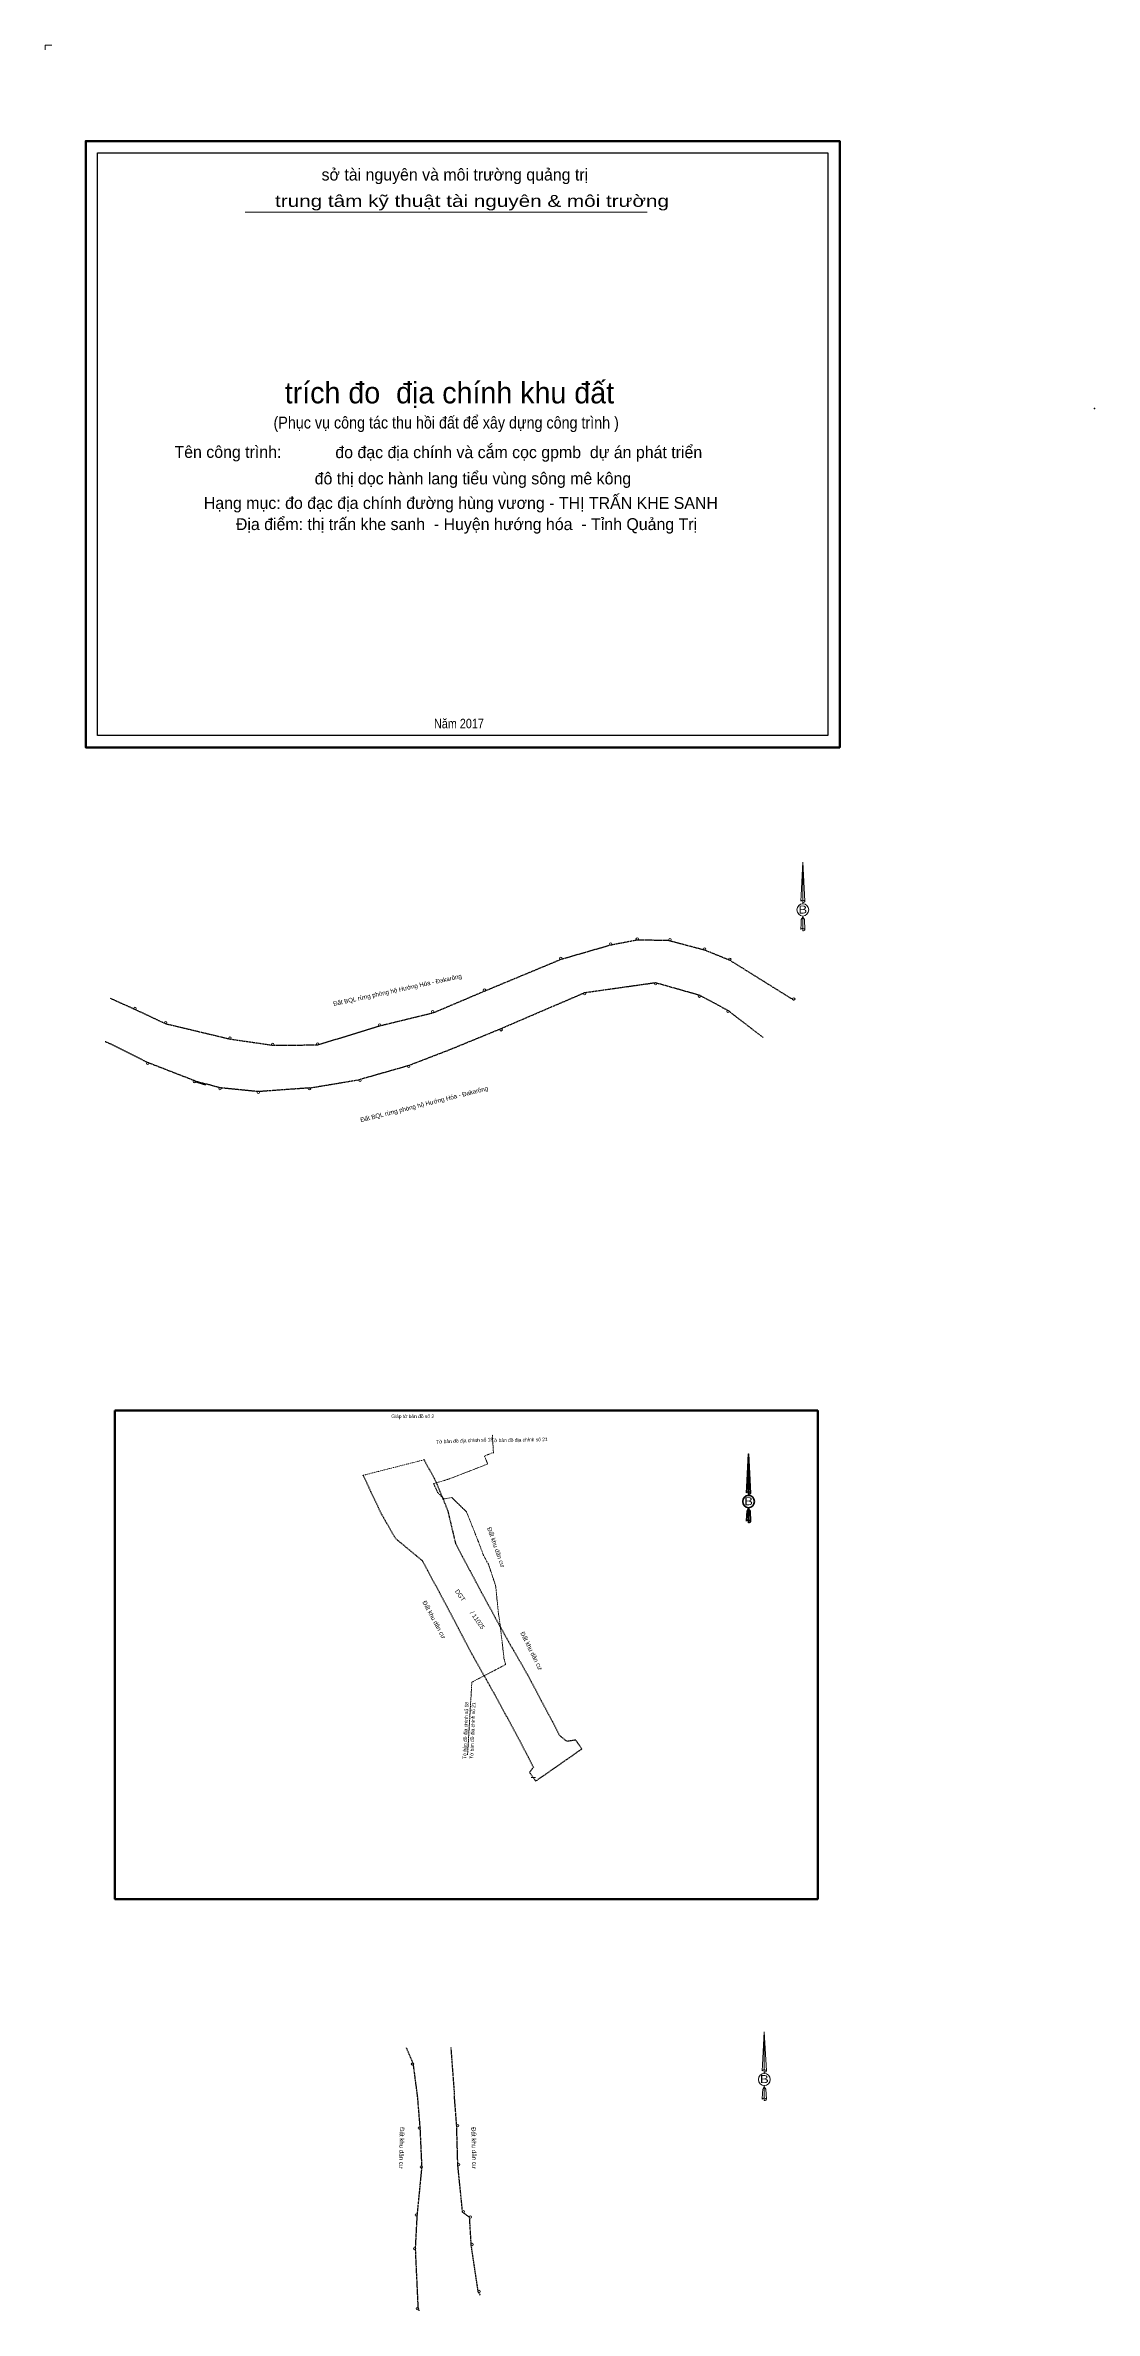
# Model space of a CAD drawing. Header units: metres. Extents: x 359656 to 360539, y 1833938 to 1841880.
# Drawn here: x 359656 to 360539, y 1839974 to 1841880 of the extents above; entities that cross this region are included whole.
import ezdxf
from ezdxf.enums import TextEntityAlignment as Align

# ---------------------------------------------------------------- set-up
doc = ezdxf.new("R2010")
doc.units = ezdxf.units.M
doc.header["$LTSCALE"] = 0.21
doc.header["$PDMODE"] = 32
doc.header["$PDSIZE"] = 0.105
for name, pattern in [('DASH_DOUBLE_DOT', [9.2, 5, -1.2, 0.3, -1.2, 0.3, -1.2]), ('DOTTED', [1.5, 0.3, -1.2]), ('MEDIUM_DASHED', [4.5, 3, -1.5]), ('SHORT_DASHED', [2.7, 1.5, -1.2])]:
    doc.linetypes.add(name, pattern=pattern)
for name, color, linetype, lineweight in [('1', 7, 'Continuous', 13), ('10', 7, 'Continuous', 60), ('22', 7, 'Continuous', 13), ('51', 7, 'Continuous', 13)]:
    doc.layers.add(name, color=color, linetype=linetype, lineweight=lineweight)
doc.layers.add('48', color=7, linetype='Continuous')
doc.layers.add('63', color=7, linetype='Continuous')

msp = doc.modelspace()

# ---------------------------------------------------------------- linework, layer by layer
at = {"layer": '1', "linetype": 'DASH_DOUBLE_DOT'}
msp.add_line((360033.06, 1840695.37), (360032.1, 1840710.87), dxfattribs=at)
at = {"layer": '1', "lineweight": 35}
for p, q in [((360247.58, 1840694.67), (360249.34, 1840661.82)), ((360247.58, 1840694.67), (360249.34, 1840661.82)), ((360247.58, 1840694.67), (360249.34, 1840661.82)), ((360246.11, 1840666.93), (360245.84, 1840661.88)), ((360247.58, 1840662.92), (360247.58, 1840661.65)), ((360247.58, 1840661.65), (360247.58, 1840660.71)), ((360247.58, 1840660.71), (360247.58, 1840659.77)), ((360247.58, 1840660.71), (360247.58, 1840659.77)), ((360247.58, 1840660.71), (360247.58, 1840659.77)), ((360249.34, 1840661.82), (360249.34, 1840661.88)), ((360247.58, 1840648.39), (360247.58, 1840649.47)), ((360247.58, 1840648.39), (360247.58, 1840649.47)), ((360247.58, 1840648.39), (360247.58, 1840649.47)), ((360247.58, 1840648.39), (360248.87, 1840646.56)), ((360247.58, 1840648.39), (360248.87, 1840646.56)), ((360247.58, 1840648.39), (360248.87, 1840646.56)), ((360248.87, 1840646.56), (360249.34, 1840637.97)), ((360248.87, 1840646.56), (360249.34, 1840637.97)), ((360248.87, 1840646.56), (360249.34, 1840637.97)), ((360247.58, 1840639.08), (360247.58, 1840637.83)), ((360247.58, 1840637.83), (360247.58, 1840636.87)), ((360249.34, 1840637.97), (360249.34, 1840638.09))]:
    msp.add_line(p, q, dxfattribs=at)
at = {"layer": '1', "linetype": 'SHORT_DASHED'}
msp.add_line((360068.51, 1840422.4), (360064.81, 1840422.51), dxfattribs=at)
at = {"layer": '1', "lineweight": 53}
msp.add_lwpolyline([(359714.74, 1840731.22), (360305.74, 1840731.22), (360305.74, 1840320.22), (359714.74, 1840320.22)], close=True, dxfattribs=at)
at = {"layer": '1', "linetype": 'DASH_DOUBLE_DOT'}
msp.add_lwpolyline([(360032.15, 1840695.66), (360025.54, 1840692.91), (360028.21, 1840686.24), (359996.13, 1840673.79), (359991.83, 1840672.43), (359982.72, 1840669.83), (359986.04, 1840662.39), (359991.32, 1840656.84), (359998.09, 1840657.99), (360010.4, 1840645.95), (360020.35, 1840620.93), (360024.5, 1840609.85), (360029.18, 1840601.11), (360034.66, 1840584.39), (360035.06, 1840582.59), (360037.25, 1840560.22), (360038.52, 1840552.18), (360041.92, 1840522.91), (360043.23, 1840517.43), (360014.89, 1840502.72), (360011.27, 1840441.39)], dxfattribs=at)
at = {"layer": '1', "lineweight": 35}
for points in [[(360247.58, 1840662.92), (360247.58, 1840694.67), (360246.11, 1840666.93)], [(360247.58, 1840639.08), (360247.58, 1840648.39), (360246.29, 1840646.56), (360246.11, 1840643.11), (360245.84, 1840638.09)]]:
    msp.add_lwpolyline(points, dxfattribs=at)
at = {"layer": '1'}
for centre in [(359964.994, 1840181.5884), (359970.784, 1840127.6384), (360002.844, 1840129.5684), (359972.294, 1840094.9084), (360003.794, 1840096.7484), (359968.314, 1840054.3584), (360007.774, 1840057.1884), (360013.704, 1840052.7684), (360015.064, 1840029.6384), (359966.844, 1840026.2384), (359969.164, 1839975.6184), (360020.914, 1839990.0984)]:
    msp.add_circle(centre, 1, dxfattribs=at)
at = {"layer": '1', "lineweight": 35}
msp.add_ellipse((360247.5786, 1840654.6185), major_axis=(0, 5.1478), ratio=0.956213, dxfattribs=at)
for centre, start_param, end_param in [((360247.5771, 1840661.8157), 1.570796327, 3.074452019), ((360247.5771, 1840661.8157), 0.067140635, 1.570796327), ((360247.5771, 1840661.8157), 4.71238898, 6.283185307), ((360247.5771, 1840637.9848), 2.491069414, 3.074278407), ((360247.5771, 1840637.9848), 1.570796327, 2.491069414), ((360247.5771, 1840637.9848), 0.067140635, 1.570796327), ((360247.5771, 1840637.9848), 4.71238898, 6.283185307)]:
    msp.add_ellipse(centre, major_axis=(1.7453, 0), ratio=0.632193, start_param=start_param, end_param=end_param, dxfattribs=at)
at = {"layer": '10'}
for p, q in [((359710.02, 1841799.2), (360314.35, 1841799.2)), ((360314.35, 1841289.1), (359703.4, 1841289.1))]:
    msp.add_line(p, q, dxfattribs=at)
at = {"layer": '10', "lineweight": 25}
for p, q in [((359710.02, 1841789.2), (360314.35, 1841789.2)), ((360314.35, 1841299.1), (359700.02, 1841299.1))]:
    msp.add_line(p, q, dxfattribs=at)
at = {"layer": '10', "lineweight": 13}
msp.add_line((359824.25, 1841739.24), (360162.41, 1841739.24), dxfattribs=at)
msp.add_lwpolyline([(359656.19, 1841875.85), (359656.19, 1841879.71), (359661.61, 1841879.71)], dxfattribs=at)
at = {"layer": '10'}
for points in [[(359735.94, 1841289.1), (359690.2, 1841289.1), (359690.2, 1841799.2), (359710.02, 1841799.2)], [(360314.35, 1841799.2), (360324.35, 1841799.2), (360324.35, 1841289.1), (360314.35, 1841289.1)]]:
    msp.add_lwpolyline(points, dxfattribs=at)
at = {"layer": '10', "lineweight": 25}
for points in [[(359735.94, 1841299.1), (359700.2, 1841299.1), (359700.2, 1841789.2), (359710.02, 1841789.2)], [(360314.35, 1841789.2), (360314.35, 1841789.2), (360314.35, 1841299.1), (360314.35, 1841299.1)]]:
    msp.add_lwpolyline(points, dxfattribs=at)
at = {"layer": '22', "lineweight": 25}
msp.add_line((359781.64, 1841007.92), (359790.95, 1841005.33), dxfattribs=at)
at = {"layer": '22', "linetype": 'MEDIUM_DASHED', "lineweight": 25}
msp.add_line((359781.89, 1841008.57), (359791.36, 1841005.94), dxfattribs=at)
at = {"layer": '22', "linetype": 'DOTTED'}
msp.add_line((359922.86, 1840676.56), (359975.34, 1840689.94), dxfattribs=at)
at = {"layer": '22'}
for centre in [(360131.7301, 1841123.69), (360153.9301, 1841127.95), (360181.4601, 1841127.43), (360210.7701, 1841119.42), (360089.7201, 1841111.55), (360231.8401, 1841110.88), (360025.5101, 1841084.85), (360109.6701, 1841081.83), (360169.4401, 1841090.26), (360206.2901, 1841079.81), (359731.5301, 1841069.53), (359981.8401, 1841066.83), (360230.2001, 1841066.94), (360285.66, 1841077.31), (359757.3701, 1841057.4), (359811.4201, 1841044.49), (359885.2701, 1841039.55), (359937.4101, 1841055.62), (360039.5301, 1841051.49), (359742.2001, 1841023.21), (359847.5001, 1841039.25), (359961.8601, 1841020.65), (359781.6401, 1841007.92), (359803.0401, 1841001.96), (359878.3501, 1841001.87), (359920.9001, 1841008.96), (359835.3901, 1840998.79)]:
    msp.add_circle(centre, 1, dxfattribs=at)
at = {"layer": '48'}
msp.add_point((360538.62, 1841574.14), dxfattribs=at)
at = {"layer": '51'}
for p, q in [((360293.22, 1841192.43), (360294.98, 1841159.58)), ((360293.22, 1841192.43), (360294.98, 1841159.58)), ((360293.22, 1841192.43), (360294.98, 1841159.58)), ((360291.75, 1841164.69), (360291.48, 1841159.64)), ((360293.22, 1841160.68), (360293.22, 1841159.41)), ((360293.22, 1841159.41), (360293.22, 1841158.47)), ((360293.22, 1841158.47), (360293.22, 1841157.53)), ((360293.22, 1841158.47), (360293.22, 1841157.53)), ((360293.22, 1841158.47), (360293.22, 1841157.53)), ((360294.98, 1841159.58), (360294.98, 1841159.64)), ((360293.22, 1841146.15), (360293.22, 1841147.23)), ((360293.22, 1841146.15), (360293.22, 1841147.23)), ((360293.22, 1841146.15), (360293.22, 1841147.23)), ((360293.22, 1841146.15), (360294.51, 1841144.32)), ((360293.22, 1841146.15), (360294.51, 1841144.32)), ((360293.22, 1841146.15), (360294.51, 1841144.32)), ((360293.22, 1841136.84), (360293.22, 1841135.59)), ((360294.51, 1841144.32), (360294.98, 1841135.73)), ((360294.51, 1841144.32), (360294.98, 1841135.73)), ((360294.51, 1841144.32), (360294.98, 1841135.73)), ((360294.98, 1841135.73), (360294.98, 1841135.85)), ((360293.22, 1841135.59), (360293.22, 1841134.63)), ((360260.85, 1840208.48), (360262.61, 1840175.63)), ((360260.85, 1840208.48), (360262.61, 1840175.63)), ((360260.85, 1840208.48), (360262.61, 1840175.63)), ((360259.38, 1840180.74), (360259.11, 1840175.69)), ((360260.85, 1840176.73), (360260.85, 1840175.46)), ((360260.85, 1840175.46), (360260.85, 1840174.52)), ((360260.85, 1840174.52), (360260.85, 1840173.58)), ((360260.85, 1840174.52), (360260.85, 1840173.58)), ((360260.85, 1840174.52), (360260.85, 1840173.58)), ((360262.61, 1840175.63), (360262.61, 1840175.69)), ((360260.85, 1840162.2), (360260.85, 1840163.28)), ((360260.85, 1840162.2), (360260.85, 1840163.28)), ((360260.85, 1840162.2), (360260.85, 1840163.28)), ((360260.85, 1840162.2), (360262.14, 1840160.37)), ((360260.85, 1840162.2), (360262.14, 1840160.37)), ((360260.85, 1840162.2), (360262.14, 1840160.37)), ((360260.85, 1840152.89), (360260.85, 1840151.64)), ((360260.85, 1840151.64), (360260.85, 1840150.68)), ((360262.14, 1840160.37), (360262.61, 1840151.78)), ((360262.14, 1840160.37), (360262.61, 1840151.78)), ((360262.14, 1840160.37), (360262.61, 1840151.78)), ((360262.61, 1840151.78), (360262.61, 1840151.9))]:
    msp.add_line(p, q, dxfattribs=at)
at = {"layer": '51', "linetype": 'MEDIUM_DASHED', "lineweight": 25}
for p, q in [((360131.86, 1841123), (360154.06, 1841127.26)), ((360210.51, 1841118.77), (360231.58, 1841110.23)), ((360231.47, 1841110.29), (360285.29, 1841076.72)), ((359982.79, 1841065.98), (360025.57, 1841084.11)), ((360206.48, 1841080.48), (360169.63, 1841090.93)), ((360230.53, 1841067.56), (360206.62, 1841080.43)), ((359710.86, 1841078.05), (359731.24, 1841068.89)), ((360259.98, 1841044.88), (360230.63, 1841067.49)), ((359811.32, 1841043.8), (359847.4, 1841038.56)), ((359781.89, 1841008.57), (359742.45, 1841023.86)), ((359803.23, 1841002.63), (359791.36, 1841005.94)), ((359835.32, 1840999.49), (359803.11, 1841002.66)), ((359878.3, 1841002.57), (359835.34, 1840999.49)), ((359878.23, 1841002.56), (359920.78, 1841009.65)), ((359938.93, 1840644.09), (359923.55, 1840676.74)), ((359950.63, 1840623.75), (359938.91, 1840644.14)), ((359973.33, 1840604.79), (359950.68, 1840623.58)), ((360062.26, 1840507.93), (360082.72, 1840469.28)), ((360082.72, 1840469.29), (360088.49, 1840457.93)), ((360102.23, 1840453.97), (360107.43, 1840446.5)), ((360107.43, 1840446.5), (360068.6, 1840419.43)), ((359997.18, 1840195.31), (360000.18, 1840155.34)), ((360000.93, 1840145.42), (360000.18, 1840155.36)), ((360020.3, 1839989.76), (360021.85, 1839986.95))]:
    msp.add_line(p, q, dxfattribs=at)
at = {"layer": '51'}
for points in [[(360293.22, 1841160.68), (360293.22, 1841192.43), (360291.75, 1841164.69)], [(360293.22, 1841136.84), (360293.22, 1841146.15), (360291.93, 1841144.32), (360291.75, 1841140.87), (360291.48, 1841135.85)], [(360260.85, 1840176.73), (360260.85, 1840208.48), (360259.38, 1840180.74)], [(360260.85, 1840152.89), (360260.85, 1840162.2), (360259.56, 1840160.37), (360259.38, 1840156.92), (360259.11, 1840151.9)]]:
    msp.add_lwpolyline(points, dxfattribs=at)
at = {"layer": '51', "linetype": 'MEDIUM_DASHED', "lineweight": 25}
for points in [[(360025.57, 1841084.1), (360089.95, 1841110.89), (360131.92, 1841123.02)], [(360153.92, 1841127.25), (360179.88, 1841126.87), (360210.59, 1841118.74)], [(360169.34, 1841090.95), (360109.48, 1841082.51), (360038.66, 1841052.05)], [(359731.23, 1841068.9), (359757.14, 1841056.74), (359811.26, 1841043.81)], [(359848.02, 1841038.46), (359885.38, 1841038.85), (359937.6, 1841054.94), (359982.69, 1841065.94)], [(359742.51, 1841023.84), (359712.22, 1841039.04), (359706.35, 1841041.54)], [(360038.67, 1841052.06), (359996.1, 1841034.57), (359961.64, 1841021.31), (359920.71, 1841009.63)], [(359974.65, 1840689.74), (359984.17, 1840672.48), (359994.52, 1840647.27)], [(359994.49, 1840647.38), (360001.13, 1840619.33), (360021.04, 1840581.72), (360042.54, 1840542.38), (360062.26, 1840507.93)], [(360034.05, 1840492.51), (360014.51, 1840527.2), (359993.8, 1840566.67), (359973.47, 1840604.63)], [(360066.72, 1840431.11), (360060.59, 1840443.02), (360054.94, 1840454.02), (360034.06, 1840492.5)], [(360102.23, 1840453.97), (360094.85, 1840452.85), (360088.49, 1840458.01)], [(360066.72, 1840431.11), (360063.29, 1840426.78), (360068.6, 1840419.43)], [(359966.3, 1840176.96), (359965.67, 1840181.78), (359959.88, 1840195.13)], [(359971.07, 1840132.71), (359969.39, 1840153.39), (359966.3, 1840176.96)], [(360020.22, 1839990), (360014.36, 1840029.57), (360013.02, 1840052.4), (360007.1, 1840056.81), (360003.08, 1840096.77), (360002.14, 1840129.53), (360000.94, 1840145.42)], [(359970.72, 1839973.95), (359969.85, 1839975.79), (359967.54, 1840026.24), (359969.01, 1840054.31), (359972.99, 1840094.89), (359971.48, 1840127.68), (359971.07, 1840132.71)]]:
    msp.add_lwpolyline(points, dxfattribs=at)
at = {"layer": '51'}
for centre in [(360293.2228, 1841152.3725), (360260.8518, 1840168.4243)]:
    msp.add_ellipse(centre, major_axis=(0, 5.1478), ratio=0.956213, dxfattribs=at)
for centre, start_param, end_param in [((360293.2213, 1841159.5697), 1.570796327, 3.074452019), ((360293.2213, 1841159.5697), 0.067140635, 1.570796327), ((360293.2213, 1841159.5697), 4.71238898, 6.283185307), ((360293.2213, 1841135.7388), 2.491069414, 3.074278407), ((360293.2213, 1841135.7388), 1.570796327, 2.491069414), ((360293.2213, 1841135.7388), 0.067140635, 1.570796327), ((360293.2213, 1841135.7388), 4.71238898, 6.283185307), ((360260.8503, 1840175.6215), 1.570796327, 3.074452019), ((360260.8503, 1840175.6215), 0.067140635, 1.570796327), ((360260.8503, 1840175.6215), 4.71238898, 6.283185307), ((360260.8503, 1840151.7906), 2.491069414, 3.074278407), ((360260.8503, 1840151.7906), 1.570796327, 2.491069414), ((360260.8503, 1840151.7906), 0.067140635, 1.570796327), ((360260.8503, 1840151.7906), 4.71238898, 6.283185307)]:
    msp.add_ellipse(centre, major_axis=(1.7453, 0), ratio=0.632193, start_param=start_param, end_param=end_param, dxfattribs=at)

# ---------------------------------------------------------------- texts
at = {"layer": '1'}
for s, height, width, p in [('Giáp tờ bản đồ số 2', 3, 0.85, (359965.12, 1840724.85)), ('B', 6.731, 1.2, (360247.635, 1840651.59))]:
    msp.add_text(s, height=height, dxfattribs=dict(at, width=width)).set_placement(p, align=Align.CENTER)
for s, rotation, width, p in [('Tờ bản đồ địa chính số 18', 2.372, 0.9, (360008.8729, 1840704.4106)), ('Tờ bản đồ địa chính số 21', 1.177, 0.85, (360054.8892, 1840705.0242)), ('Tờ bản đồ địa chính số 18', 87.676, 0.9, (360011.1035, 1840461.9292)), ('Tờ bản đồ địa chính số 21', 87.813, 0.85, (360017.0105, 1840461.8928))]:
    msp.add_text(s, height=3, rotation=rotation, dxfattribs=dict(at, width=width)).set_placement(p, align=Align.CENTER)
at = {"layer": '10'}
for s, height, p in [('sở tài nguyên và môi trường quảng trị', 10, (360000.615, 1841765.96)), ('trích đo  địa chính khu đất', 18, (359996.025, 1841578.47)), ('đô thị dọc hành lang tiểu vùng sông mê kông ', 10, (360017.655, 1841510.34)), ('Hạng mục: đo đạc địa chính đường hùng vương - THỊ TRẤN KHE SANH', 10, (360005.64, 1841489.7)), ('Địa điểm: thị trấn khe sanh  - Huyện hướng hóa  - Tỉnh Quảng Trị', 10, (360010.395, 1841471.9))]:
    msp.add_text(s, height=height, dxfattribs=at).set_placement(p, align=Align.CENTER)
for s, height, width, p in [('trung tâm kỹ thuật tài nguyên & môi trường', 10, 1.3, (360015.035, 1841743.81)), ('(Phục vụ công tác thu hồi đất để xây dựng công trình )', 10, 0.9, (359993.31, 1841557.34)), ('Năm 2017', 8, 0.85, (360004.035, 1841305.15))]:
    msp.add_text(s, height=height, dxfattribs=dict(at, width=width)).set_placement(p, align=Align.CENTER)
at = {"layer": '22'}
for s, rotation, width, p in [('Đất BQL rừng phòng hộ Hướng Hóa - Đakarông', 12.325, 0.9, (359952.7098, 1841083.2723)), ('Đất BQL rừng phòng hộ Hướng Hóa - Đakarông', 14.102, 0.9, (359975.2981, 1840987.1916)), ('Đất khu dân cư', 289.126, 0.95, (360033.4923, 1840615.6093)), ('DGT        / 11025', 304.723, 0.9, (360011.6972, 1840562.938)), ('Đất khu dân cư', 268.852, 0.9, (359954.0092, 1840110.8476)), ('Đất khu dân cư', 271.245, 0.9, (360014.8765, 1840110.7507))]:
    msp.add_text(s, height=3.75, rotation=rotation, dxfattribs=dict(at, width=width)).set_placement(p, align=Align.CENTER)
for rotation, p in [(298.248, (359981.5261, 1840554.4374)), (296.269, (360063.3406, 1840528.2248))]:
    msp.add_text('Đất khu dân cư', height=3.75, rotation=rotation, dxfattribs=at).set_placement(p, align=Align.CENTER)
at = {"layer": '51', "width": 1.2}
for p in [(360293.265, 1841149.33), (360260.905, 1840165.4)]:
    msp.add_text('B', height=6.731, dxfattribs=at).set_placement(p, align=Align.CENTER)
at = {"layer": '63'}
for s, p in [('Tên công trình: ', (359811.64, 1841532.64)), ('đo đạc địa chính và cắm cọc gpmb  dự án phát triển', (360054.355, 1841532.41))]:
    msp.add_text(s, height=10, dxfattribs=at).set_placement(p, align=Align.CENTER)

doc.saveas('drawing.dxf')
